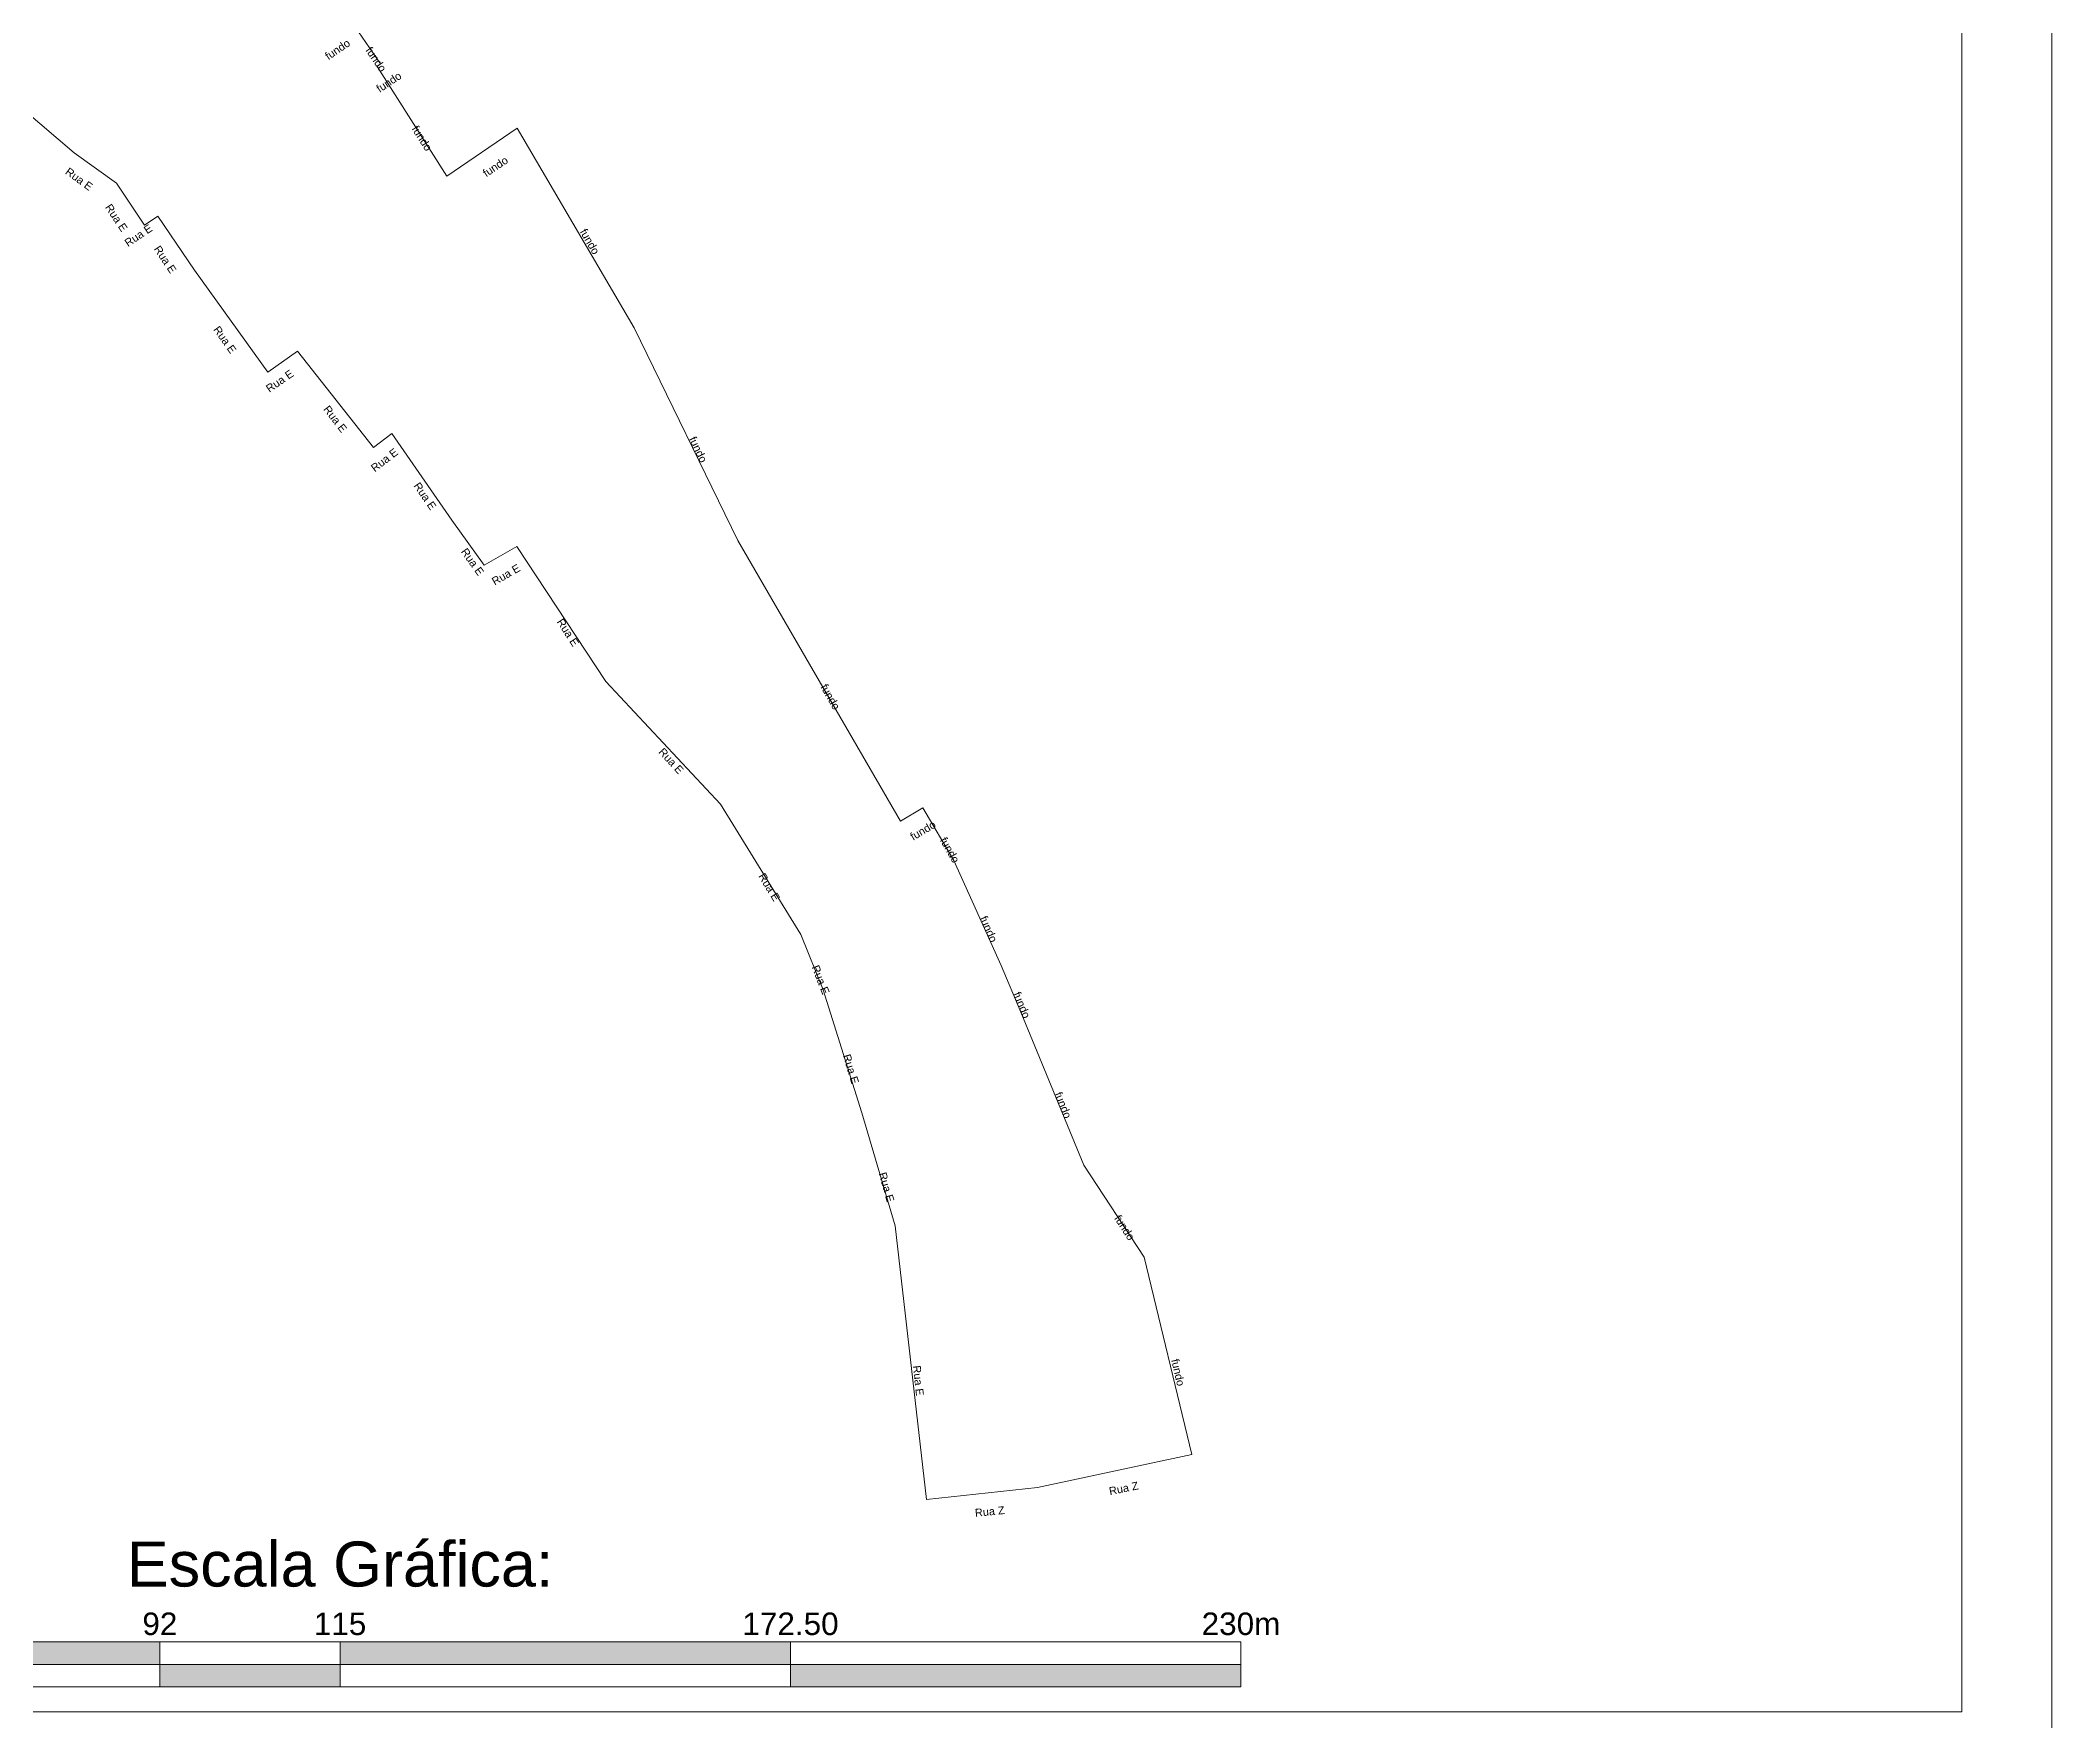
# Model space of a CAD drawing. Extents: x 712767 to 713250, y 9408339 to 9409022.
# Drawn here: x 712993.1 to 713249.9, y 9408595.2 to 9408809.8 of the extents above; entities that cross this region are included whole.
import ezdxf
from ezdxf.enums import TextEntityAlignment as Align

# ---------------------------------------------------------------- set-up
doc = ezdxf.new("R2010")
doc.units = 0
for name, color, linetype, lineweight in [('ATRIBUTOS', 7, 'Continuous', 13), ('ESCALA_GRAFICA', 7, 'Continuous', 0), ('FOLHA_SELO', 7, 'Continuous', 0), ('QUADRAS_POLIGONOS', 7, 'Continuous', 0)]:
    doc.layers.add(name, color=color, linetype=linetype, lineweight=lineweight)
doc.layers.add('FOLHA_MOLDURA', color=7, linetype='Continuous')
doc.styles.add('ESCALA_GRAFICA', font='ARIAL')
doc.styles.get("Standard").update_dxf_attribs({"font": 'micross.ttf', "height": 1})
doc.styles.add('TEXTO_DO_SELO', font='Arial Narrow')

# ---------------------------------------------------------------- blocks, each defined once
blk = doc.blocks.new('A4_LOTES')
at = {"layer": 'ESCALA_GRAFICA', "transparency": 33554687}
for points in [[(-20, -91.12), (-20, -92.37), (-10, -92.37), (-10, -91.12)], [(0, -91.12), (0, -92.37), (25, -92.37), (25, -91.12)], [(-10, -92.37), (-10, -93.62), (0, -93.62), (0, -92.37)], [(25, -92.37), (25, -93.62), (50, -93.62), (50, -92.37)]]:
    blk.add_hatch(color=7, dxfattribs=at).paths.add_polyline_path(points)
for p, q in [((-50, -91.12), (50, -91.12)), ((-10, -93.62), (-10, -91.12)), ((0, -93.62), (0, -91.12)), ((25, -93.62), (25, -91.12)), ((50, -93.62), (50, -91.12)), ((-50, -92.37), (50, -92.37)), ((-50, -93.62), (50, -93.62))]:
    blk.add_line(p, q, dxfattribs=at)
for points in [[(-20, -91.12), (-20, -92.37), (-10, -92.37), (-10, -91.12)], [(0, -91.12), (0, -92.37), (25, -92.37), (25, -91.12)], [(-10, -92.37), (-10, -93.62), (0, -93.62), (0, -92.37)], [(25, -92.37), (25, -93.62), (50, -93.62), (50, -92.37)]]:
    blk.add_lwpolyline(points, close=True, dxfattribs=at)
at = {"layer": 'FOLHA_SELO', "color": 7, "linetype": 'Continuous', "transparency": 33554687}
blk.add_lwpolyline([(95, 90), (-115, 90), (-115, -207), (95, -207)], close=True, dxfattribs=at)
at = {"layer": 'FOLHA_SELO', "lineweight": 0, "transparency": 33554687}
blk.add_lwpolyline([(90, -95), (90, 85), (-90, 85), (-90, -95)], close=True, dxfattribs=at)
at = {"layer": 'ATRIBUTOS', "transparency": 33554687, "style": 'TEXTO_DO_SELO'}
for tag, p in [('EMPREENDIMENTO', (-88.94, -166.5)), ('AREA', (65.06, -166.5)), ('PROPRIETARIO', (-88.94, -173.08)), ('ESCALA', (21.06, -175.5)), ('DATA', (56.56, -175.5)), ('MUNICIPIO', (-88.94, -180))]:
    blk.add_attdef(tag, text='', height=3, dxfattribs=at).set_placement(p, align=Align.BOTTOM_LEFT)
for tag, p in [('LOTE', (30.5, -166.5)), ('QUADRA', (52.5, -166.5))]:
    blk.add_attdef(tag, text='', height=3, dxfattribs=at).set_placement(p, align=Align.BOTTOM_CENTER)
for tag, height, p in [('RESPONSAVEL_TECNICO', 2, (55, -190.66)), ('QUALIFICACAO', 1.7, (55, -193.88)), ('CREA', 1.7, (55, -196.43))]:
    blk.add_attdef(tag, text='', height=height, dxfattribs=at).set_placement(p, align=Align.TOP_CENTER)
at = {"layer": 'ESCALA_GRAFICA', "transparency": 33554687, "style": 'ESCALA_GRAFICA'}
blk.add_text('Escala Gráfica:', height=2.5, dxfattribs=at).set_placement((0, -88.8), align=Align.BOTTOM_CENTER)
for tag, p in [('0', (-50, -91.12)), ('5', (-45, -91.12)), ('10', (-40, -91.12)), ('15', (-35, -91.12)), ('20', (-30, -91.12)), ('25', (-25, -91.12)), ('30', (-20, -91.12)), ('40', (-10, -91.12)), ('50', (0, -91.12)), ('75', (25, -91.12)), ('100', (50, -91.12))]:
    blk.add_attdef(tag, text='', height=1.25, dxfattribs=at).set_placement(p, align=Align.BOTTOM_CENTER)

msp = doc.modelspace()

# ---------------------------------------------------------------- linework, layer by layer
at = {"layer": 'QUADRAS_POLIGONOS', "lineweight": 0, "transparency": 33554687}
msp.add_lwpolyline([(713032.81, 9408812.19), (713036.59, 9408806.73), (713036.13, 9408806.41), (713045.04, 9408792.4), (713054.03, 9408798.54), (713068.95, 9408773.05), (713082.18, 9408745.88), (713102.94, 9408710.07), (713105.8, 9408711.78), (713109.77, 9408705.03), (713115.78, 9408691.64), (713118.3, 9408685.68), (713126.37, 9408666.13), (713134.04, 9408654.42), (713140.12, 9408629.23), (713120.43, 9408624.98), (713106.27, 9408623.48), (713102.25, 9408658.42), (713098, 9408672.83), (713093.09, 9408688.55), (713090.23, 9408695.58), (713079.99, 9408712.23), (713065.35, 9408727.88), (713053.96, 9408745.15), (713049.82, 9408742.73), (713045.67, 9408748.5), (713038, 9408759.57), (713035.66, 9408757.76), (713025.99, 9408770.06), (713022.19, 9408767.39), (713012.84, 9408780.4), (713008.13, 9408787.31), (713006.45, 9408786.16), (713002.86, 9408791.52), (712997.46, 9408795.38), (712986.6, 9408804.62)], dxfattribs=at)

# ---------------------------------------------------------------- block references
at = {"layer": 'FOLHA_MOLDURA', "transparency": 33554687}
ref = msp.add_blockref('A4_LOTES', (713031.41, 9408814.87), dxfattribs=dict(at, xscale=2.3, yscale=2.3))
ref.add_attrib('50', '115', dxfattribs={"layer": 'ESCALA_GRAFICA', "transparency": 33554687, "height": 2.875, "style": 'ESCALA_GRAFICA'}).set_placement((713031.41, 9408605.3), align=Align.BOTTOM_CENTER)
ref.add_attrib('40', '92', dxfattribs={"layer": 'ESCALA_GRAFICA', "transparency": 33554687, "height": 2.875, "style": 'ESCALA_GRAFICA'}).set_placement((713008.41, 9408605.3), align=Align.BOTTOM_CENTER)
ref.add_attrib('75', '172.50', dxfattribs={"layer": 'ESCALA_GRAFICA', "transparency": 33554687, "height": 2.875, "style": 'ESCALA_GRAFICA'}).set_placement((713088.91, 9408605.3), align=Align.BOTTOM_CENTER)
ref.add_attrib('100', '230m', dxfattribs={"layer": 'ESCALA_GRAFICA', "transparency": 33554687, "height": 2.875, "style": 'ESCALA_GRAFICA'}).set_placement((713146.41, 9408605.3), align=Align.BOTTOM_CENTER)

# ---------------------------------------------------------------- texts
at = {"transparency": 33554687}
for s, rotation, p in [('fundo', 34.3276, (713031.09, 9408808.59)), ('fundo', 304.5495, (713036, 9408807.32)), ('fundo', 33.8436, (713037.64, 9408804.42)), ('fundo', 302.1257, (713041.86, 9408797.25)), ('fundo', 33.8906, (713051.24, 9408793.64)), ('Rua E', -35.9746, (712998.1, 9408792.04)), ('Rua E', -56.2922, (713002.86, 9408787.1)), ('Rua E', 33.8444, (713005.67, 9408784.84)), ('Rua E', -56.1974, (713009.09, 9408781.78)), ('fundo', 299.9114, (713063.29, 9408784.06)), ('Rua E', -54.537, (713016.71, 9408771.53)), ('Rua E', 34.6147, (713023.7, 9408766.26)), ('Rua E', -52.3748, (713030.8, 9408761.41)), ('fundo', 295.9209, (713077.12, 9408757.51)), ('Rua E', 37.6627, (713037.07, 9408756.17)), ('Rua E', -55.4213, (713042.26, 9408751.57)), ('Rua E', -54.5339, (713048.32, 9408743.18)), ('Rua E', 29.7909, (713052.58, 9408741.54)), ('Rua E', -56.9924, (713060.5, 9408734.16)), ('fundo', 299.4967, (713094, 9408725.93)), ('Rua E', -47.5664, (713073.67, 9408717.76)), ('fundo', 30.7591, (713105.81, 9408708.88)), ('fundo', 300.0591, (713109.24, 9408706.38)), ('Rua E', -58.6547, (713086.2, 9408701.65)), ('fundo', 293.6077, (713114.21, 9408696.29)), ('Rua E', -68.4452, (713092.76, 9408689.82)), ('fundo', 292.8692, (713118.44, 9408686.59)), ('Rua E', -73.0776, (713096.63, 9408678.43)), ('fundo', 292.055, (713123.71, 9408673.81)), ('Rua E', -73.9896, (713101.17, 9408663.35)), ('fundo', 302.6683, (713131.55, 9408658.17)), ('Rua E', -83.7121, (713105.23, 9408638.65)), ('fundo', 283.2937, (713138.38, 9408639.69)), ('Rua Z', 11.5934, (713131.44, 9408624.89)), ('Rua Z', 5.4161, (713114.34, 9408621.94))]:
    msp.add_text(s, height=1, rotation=rotation, dxfattribs=at).set_placement(p, align=Align.MIDDLE_CENTER)

doc.saveas('drawing.dxf')
